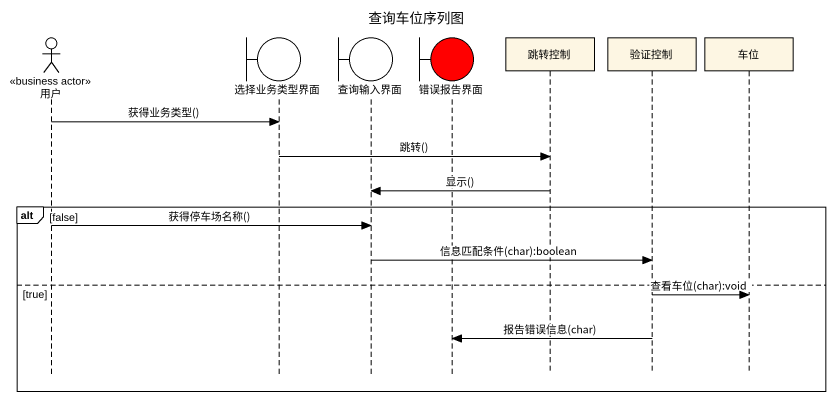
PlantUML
@startuml
title 查询车位序列图
hide footbox
actor 用户 <<business actor>>
boundary 选择业务类型界面
boundary 查询输入界面
boundary 错误报告界面 #FF0000
participant 跳转控制
participant 验证控制
participant 车位

用户 -> 选择业务类型界面 : 获得业务类型()
选择业务类型界面 -> 跳转控制 : 跳转()
跳转控制 -> 查询输入界面 : 显示()
alt false
  用户 -> 查询输入界面 : 获得停车场名称()
  查询输入界面 -> 验证控制 : 信息匹配条件(char):boolean
else true
  验证控制 -> 车位 : 查看车位(char):void
  验证控制 -> 错误报告界面 : 报告错误信息(char)
end
@enduml
